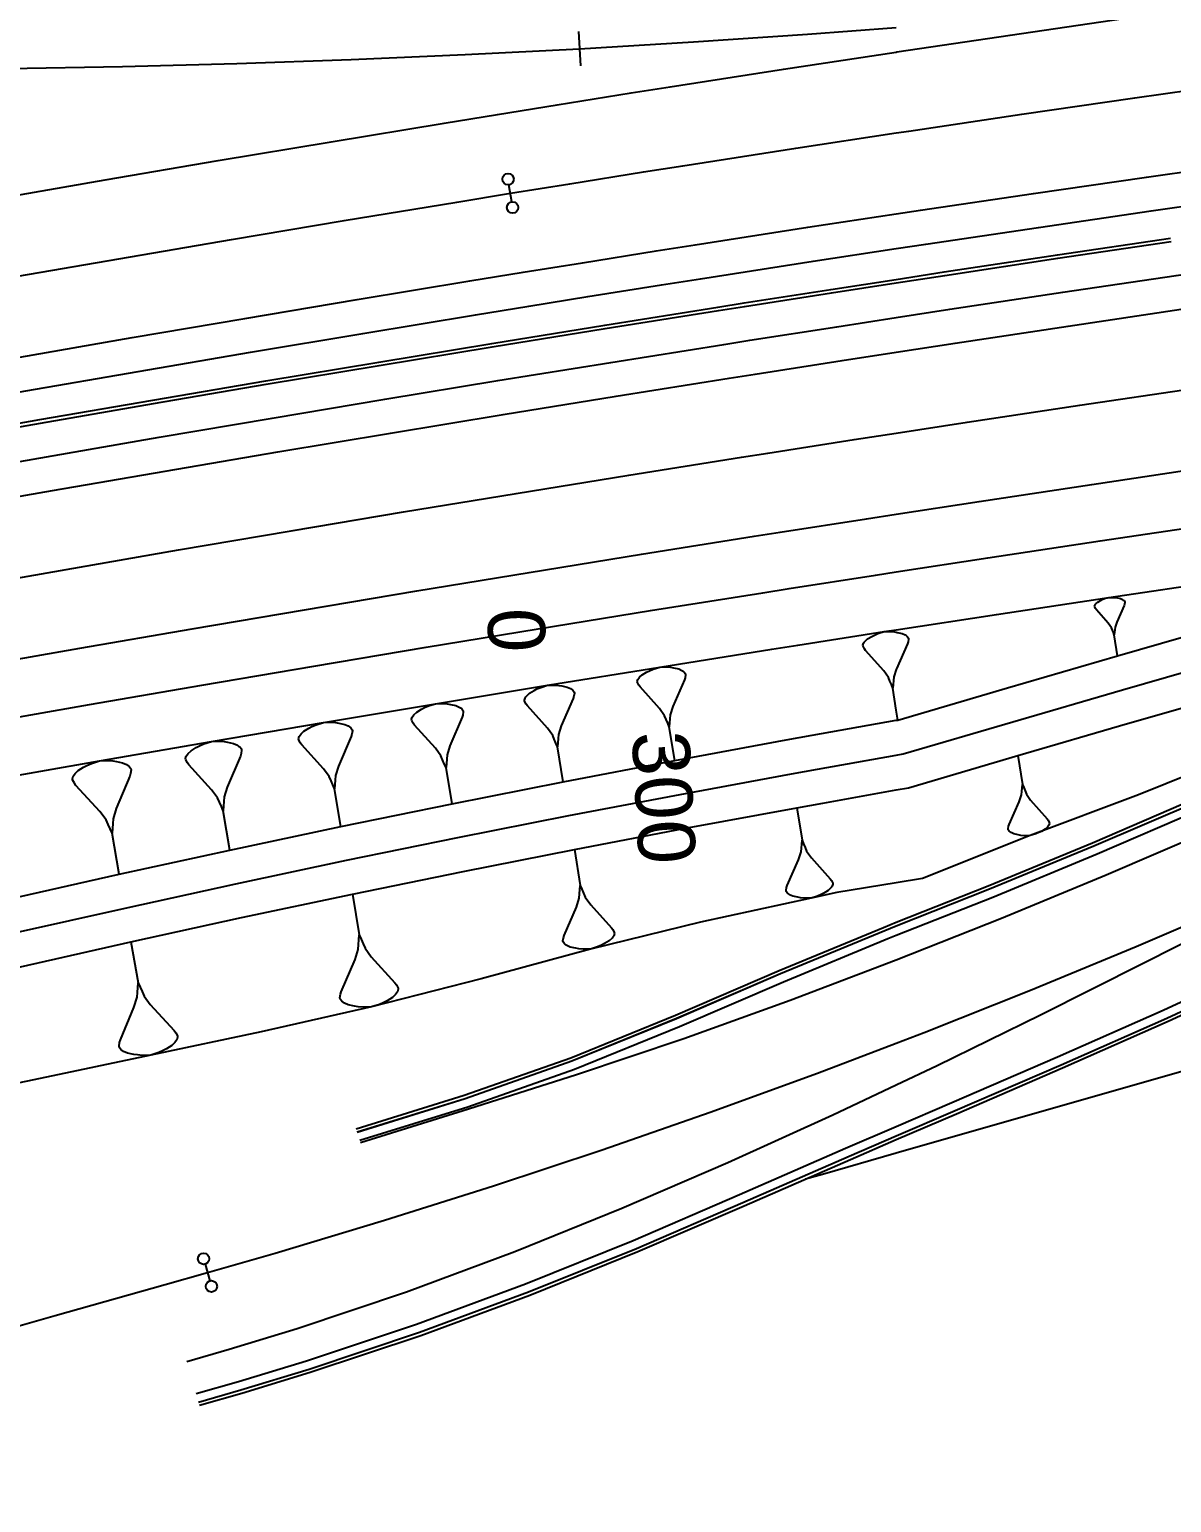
# Model space of a CAD drawing. Extents: x 389565 to 391267, y 804651 to 804848.
# Drawn here: x 390862.1 to 390912, y 804710.6 to 804775.1 of the extents above; entities that cross this region are included whole.
import ezdxf
from ezdxf.enums import TextEntityAlignment as Align

# ---------------------------------------------------------------- set-up
doc = ezdxf.new("R2010")
doc.units = 0
doc.layers.get('0').update_dxf_attribs({"linetype": 'CONTINUOUS'})
doc.styles.add('ARIAL', font='ARIAL.FON')

msp = doc.modelspace()

# ---------------------------------------------------------------- linework, layer by layer
at = {"color": 3}
msp.add_line((390886.1028, 804774.9832), (390886.1859, 804773.4855), dxfattribs=at)
at = {"color": 1}
for p, q in [((390883.1827, 804767.5322), (390883.0609, 804768.2822)), ((390869.7727, 804721.0634), (390869.9798, 804720.3324))]:
    msp.add_line(p, q, dxfattribs=at)
at = {"color": 7}
for p, q in [((390908.6743, 804749.8431), (390908.6927, 804749.8998)), ((390908.6782, 804749.8168), (390908.6743, 804749.8431)), ((390908.6927, 804749.8998), (390908.7152, 804749.9302)), ((390908.7152, 804749.9302), (390908.7376, 804749.9605)), ((390908.7376, 804749.9605), (390908.8088, 804750.0251)), ((390908.8088, 804750.0251), (390908.9328, 804750.0976)), ((390908.9328, 804750.0976), (390909.0079, 804750.1358)), ((390909.0079, 804750.1358), (390909.1095, 804750.178)), ((390909.1095, 804750.178), (390909.2901, 804750.2321)), ((390909.2901, 804750.2321), (390909.4787, 804750.2334)), ((390909.4787, 804750.2334), (390909.5882, 804750.2228)), ((390909.5882, 804750.2228), (390909.6712, 804750.2083)), ((390909.9639, 804749.8746), (390909.6408, 804749.152)), ((390909.6712, 804750.2083), (390909.811, 804750.1753)), ((390909.811, 804750.1753), (390909.898, 804750.1344)), ((390909.898, 804750.1344), (390909.9284, 804750.112)), ((390909.9284, 804750.112), (390909.9587, 804750.0896)), ((390909.9587, 804750.0896), (390909.993, 804750.0408)), ((390909.9824, 804749.9313), (390909.9639, 804749.8746)), ((390909.9969, 804750.0144), (390909.9824, 804749.9313)), ((390909.993, 804750.0408), (390909.9969, 804750.0144)), ((390908.7165, 804749.7416), (390908.6782, 804749.8168)), ((390908.7507, 804749.6928), (390908.7165, 804749.7416)), ((390909.2715, 804749.0967), (390908.7507, 804749.6928)), ((390898.9272, 804748.5272), (390899.0406, 804748.5856)), ((390899.0406, 804748.5856), (390899.194, 804748.6503)), ((390899.194, 804748.6503), (390899.467, 804748.7335)), ((390899.467, 804748.7335), (390899.7523, 804748.7369)), ((390899.7523, 804748.7369), (390899.918, 804748.7218)), ((390899.918, 804748.7218), (390900, 804748.708)), ((390900, 804748.708), (390900.0439, 804748.7005)), ((390900.0439, 804748.7005), (390900.2557, 804748.6517)), ((390900.2557, 804748.6517), (390900.3877, 804748.5905)), ((390900.3877, 804748.5905), (390900.4338, 804748.5568)), ((390900.4338, 804748.5568), (390900.4798, 804748.5231)), ((390909.4086, 804748.9015), (390909.2715, 804749.0967)), ((390909.4508, 804748.8), (390909.4086, 804748.9015)), ((390909.493, 804748.6984), (390909.4508, 804748.8)), ((390909.5352, 804748.5969), (390909.493, 804748.6984)), ((390909.5458, 804748.7063), (390909.5352, 804748.5969)), ((390909.6735, 804747.6738), (390909.5352, 804748.5969)), ((390909.5563, 804748.8158), (390909.5458, 804748.7063)), ((390909.5669, 804748.9252), (390909.5563, 804748.8158)), ((390909.6408, 804749.152), (390909.5669, 804748.9252)), ((390898.538, 804748.14), (390898.5655, 804748.226)), ((390898.5442, 804748.1001), (390898.538, 804748.14)), ((390898.6027, 804747.9867), (390898.5442, 804748.1001)), ((390898.5655, 804748.226), (390898.5992, 804748.272)), ((390898.5992, 804748.272), (390898.6329, 804748.3181)), ((390898.6549, 804747.9131), (390898.6027, 804747.9867)), ((390898.6329, 804748.3181), (390898.7402, 804748.4164)), ((390899.4478, 804747.0151), (390898.6549, 804747.9131)), ((390898.7402, 804748.4164), (390898.9272, 804748.5272)), ((390900.4895, 804748.1979), (390900.0062, 804747.1018)), ((390900.4798, 804748.5231), (390900.5321, 804748.4496)), ((390900.517, 804748.2839), (390900.4895, 804748.1979)), ((390900.5383, 804748.4097), (390900.517, 804748.2839)), ((390900.5321, 804748.4496), (390900.5383, 804748.4097)), ((390888.6728, 804746.5505), (390888.7014, 804746.6415)), ((390888.7014, 804746.6415), (390888.7368, 804746.6904)), ((390888.7368, 804746.6904), (390888.7722, 804746.7393)), ((390888.7722, 804746.7393), (390888.8851, 804746.8439)), ((390888.8851, 804746.8439), (390889.0822, 804746.962)), ((390889.0822, 804746.962), (390889.2018, 804747.0245)), ((390889.2018, 804747.0245), (390889.3636, 804747.0937)), ((390889.3636, 804747.0937), (390889.6518, 804747.1832)), ((390889.6518, 804747.1832), (390889.9535, 804747.1885)), ((390889.9535, 804747.1885), (390890.1288, 804747.1734)), ((390890.1288, 804747.1734), (390890.262, 804747.1516)), ((390890.736, 804746.6226), (390890.2311, 804745.4609)), ((390890.262, 804747.1516), (390890.4862, 804747.1012)), ((390890.4862, 804747.1012), (390890.6262, 804747.0372)), ((390890.6262, 804747.0372), (390890.6751, 804747.0018)), ((390890.6751, 804747.0018), (390890.724, 804746.9664)), ((390890.724, 804746.9664), (390890.7797, 804746.8889)), ((390890.7646, 804746.7136), (390890.736, 804746.6226)), ((390890.7864, 804746.8468), (390890.7646, 804746.7136)), ((390890.7797, 804746.8889), (390890.7864, 804746.8468)), ((390899.6569, 804746.7208), (390899.4478, 804747.0151)), ((390899.7215, 804746.5675), (390899.6569, 804746.7208)), ((390899.8962, 804746.758), (390899.8811, 804746.5923)), ((390900, 804747.0825), (390899.8962, 804746.758)), ((390900.0062, 804747.1018), (390900, 804747.0825)), ((390883.8393, 804745.9275), (390883.9557, 804746.0359)), ((390883.9557, 804746.0359), (390884.1591, 804746.1586)), ((390884.1591, 804746.1586), (390884.2826, 804746.2234)), ((390884.2826, 804746.2234), (390884.4497, 804746.2954)), ((390884.4497, 804746.2954), (390884.7473, 804746.3887)), ((390884.7473, 804746.3887), (390885.0592, 804746.395)), ((390885.0592, 804746.395), (390885.2405, 804746.3799)), ((390885.2405, 804746.3799), (390885.3782, 804746.3577)), ((390885.3782, 804746.3577), (390885.6101, 804746.3062)), ((390885.6101, 804746.3062), (390885.7549, 804746.2404)), ((390885.7549, 804746.2404), (390885.8056, 804746.204)), ((390885.8056, 804746.204), (390885.8562, 804746.1676)), ((390885.8562, 804746.1676), (390885.914, 804746.0876)), ((390885.9211, 804746.0441), (390885.8989, 804745.9063)), ((390885.914, 804746.0876), (390885.9211, 804746.0441)), ((390888.6796, 804746.5084), (390888.6728, 804746.5505)), ((390888.7421, 804746.3887), (390888.6796, 804746.5084)), ((390888.7977, 804746.3112), (390888.7421, 804746.3887)), ((390889.6411, 804745.3661), (390888.7977, 804746.3112)), ((390899.7862, 804746.4142), (390899.7215, 804746.5675)), ((390899.8508, 804746.2608), (390899.7862, 804746.4142)), ((390899.866, 804746.4265), (390899.8508, 804746.2608)), ((390900, 804745.3), (390899.8508, 804746.2608)), ((390899.8811, 804746.5923), (390899.866, 804746.4265)), ((390879.0248, 804745.2132), (390879.2355, 804745.341)), ((390879.2355, 804745.341), (390879.3634, 804745.4086)), ((390879.3634, 804745.4086), (390879.5365, 804745.4837)), ((390879.5365, 804745.4837), (390879.8449, 804745.5813)), ((390879.8449, 804745.5813), (390880.1684, 804745.5887)), ((390880.1684, 804745.5887), (390880.3565, 804745.5735)), ((390880.3565, 804745.5735), (390880.4994, 804745.5508)), ((390880.4994, 804745.5508), (390880.7401, 804745.498)), ((390880.7401, 804745.498), (390880.8905, 804745.4302)), ((390880.8905, 804745.4302), (390880.9431, 804745.3926)), ((390880.9431, 804745.3926), (390880.9958, 804745.355)), ((390880.9958, 804745.355), (390881.0559, 804745.2722)), ((390883.7371, 804745.732), (390883.7664, 804745.8262)), ((390883.7442, 804745.6885), (390883.7371, 804745.732)), ((390883.8091, 804745.565), (390883.7442, 804745.6885)), ((390883.7664, 804745.8262), (390883.8029, 804745.8769)), ((390883.8029, 804745.8769), (390883.8393, 804745.9275)), ((390883.8669, 804745.485), (390883.8091, 804745.565)), ((390884.7412, 804744.5104), (390883.8669, 804745.485)), ((390885.8696, 804745.8122), (390885.3508, 804744.6099)), ((390885.8989, 804745.9063), (390885.8696, 804745.8122)), ((390889.8638, 804745.0561), (390889.6411, 804745.3661)), ((390890.2311, 804745.4609), (390890.1167, 804745.0967)), ((390874.624, 804744.6586), (390874.9447, 804744.761)), ((390874.9447, 804744.761), (390875.2812, 804744.7695)), ((390875.2812, 804744.7695), (390875.4769, 804744.7543)), ((390875.4769, 804744.7543), (390875.6257, 804744.7311)), ((390875.6257, 804744.7311), (390875.8763, 804744.6768)), ((390878.7989, 804744.8974), (390878.829, 804744.9952)), ((390878.8064, 804744.8523), (390878.7989, 804744.8974)), ((390878.874, 804744.7243), (390878.8064, 804744.8523)), ((390878.829, 804744.9952), (390878.8667, 804745.0478)), ((390878.8667, 804745.0478), (390878.9043, 804745.1004)), ((390878.9341, 804744.6415), (390878.874, 804744.7243)), ((390878.9043, 804745.1004), (390879.0248, 804745.2132)), ((390881.0106, 804744.9863), (390880.4757, 804743.7379)), ((390881.0407, 804745.0841), (390881.0106, 804744.9863)), ((390881.0634, 804745.227), (390881.0407, 804745.0841)), ((390881.0559, 804745.2722), (390881.0634, 804745.227)), ((390889.9331, 804744.8943), (390889.8638, 804745.0561)), ((390890.0023, 804744.7325), (390889.9331, 804744.8943)), ((390890.0715, 804744.5708), (390890.0023, 804744.7325)), ((390890.0865, 804744.7461), (390890.0715, 804744.5708)), ((390890.1016, 804744.9214), (390890.0865, 804744.7461)), ((390890.1167, 804745.0967), (390890.1016, 804744.9214)), ((390900.0675, 804744.865), (390900, 804745.3)), ((390873.8582, 804744.0466), (390873.8893, 804744.1484)), ((390873.8662, 804743.9996), (390873.8582, 804744.0466)), ((390873.8893, 804744.1484), (390873.9284, 804744.2033)), ((390873.9284, 804744.2033), (390873.9674, 804744.2581)), ((390873.9674, 804744.2581), (390874.0924, 804744.3758)), ((390874.0924, 804744.3758), (390874.3113, 804744.5093)), ((390874.3113, 804744.5093), (390874.4442, 804744.58)), ((390874.4442, 804744.58), (390874.624, 804744.6586)), ((390876.1591, 804744.1452), (390875.606, 804742.8448)), ((390875.8763, 804744.6768), (390876.0329, 804744.6067)), ((390876.0329, 804744.6067), (390876.0878, 804744.5677)), ((390876.0878, 804744.5677), (390876.1427, 804744.5287)), ((390876.1427, 804744.5287), (390876.2055, 804744.4427)), ((390876.1902, 804744.247), (390876.1591, 804744.1452)), ((390876.2134, 804744.3957), (390876.1902, 804744.247)), ((390876.2055, 804744.4427), (390876.2134, 804744.3957)), ((390879.8438, 804743.633), (390878.9341, 804744.6415)), ((390884.9723, 804744.1905), (390884.7412, 804744.5104)), ((390885.0443, 804744.0235), (390884.9723, 804744.1905)), ((390885.2184, 804744.0519), (390885.2033, 804743.8707)), ((390885.2335, 804744.2332), (390885.2184, 804744.0519)), ((390885.3508, 804744.6099), (390885.2335, 804744.2332)), ((390890.3084, 804743.096), (390890.0715, 804744.5708)), ((390868.9879, 804743.3432), (390869.0285, 804743.4005)), ((390869.0285, 804743.4005), (390869.1586, 804743.5236)), ((390869.1586, 804743.5236), (390869.3865, 804743.6635)), ((390869.3865, 804743.6635), (390869.525, 804743.7376)), ((390869.525, 804743.7376), (390869.7124, 804743.8201)), ((390869.7124, 804743.8201), (390870.0466, 804743.9278)), ((390870.0466, 804743.9278), (390870.3977, 804743.9376)), ((390870.3977, 804743.9376), (390870.6019, 804743.9223)), ((390870.6019, 804743.9223), (390870.7571, 804743.8985)), ((390870.7571, 804743.8985), (390871.0187, 804743.8426)), ((390871.0187, 804743.8426), (390871.1823, 804743.7698)), ((390871.1823, 804743.7698), (390871.2396, 804743.7293)), ((390871.2396, 804743.7293), (390871.297, 804743.6887)), ((390871.297, 804743.6887), (390871.3627, 804743.5992)), ((390871.3711, 804743.5503), (390871.3473, 804743.395)), ((390871.3627, 804743.5992), (390871.3711, 804743.5503)), ((390873.9369, 804743.8667), (390873.8662, 804743.9996)), ((390873.9997, 804743.7808), (390873.9369, 804743.8667)), ((390874.9488, 804742.7339), (390873.9997, 804743.7808)), ((390880.0843, 804743.3018), (390879.8438, 804743.633)), ((390880.4757, 804743.7379), (390880.3551, 804743.3468)), ((390885.1163, 804743.8564), (390885.0443, 804744.0235)), ((390885.1882, 804743.6894), (390885.1163, 804743.8564)), ((390885.2033, 804743.8707), (390885.1882, 804743.6894)), ((390885.4371, 804742.1656), (390885.1882, 804743.6894)), ((390864.2234, 804742.6567), (390864.4613, 804742.8035)), ((390864.4613, 804742.8035), (390864.6059, 804742.8814)), ((390864.6059, 804742.8814), (390864.8016, 804742.9682)), ((390864.8016, 804742.9682), (390865.1508, 804743.0818)), ((390865.1508, 804743.0818), (390865.5178, 804743.093)), ((390865.5178, 804743.093), (390865.7313, 804743.0775)), ((390865.7313, 804743.0775), (390865.8937, 804743.053)), ((390865.8937, 804743.053), (390866.1673, 804742.9953)), ((390866.1673, 804742.9953), (390866.3386, 804742.9197)), ((390866.3386, 804742.9197), (390866.3987, 804742.8774)), ((390866.3987, 804742.8774), (390866.4588, 804742.8352)), ((390866.4588, 804742.8352), (390866.5277, 804742.7418)), ((390868.9152, 804743.1796), (390868.9474, 804743.2858)), ((390868.9236, 804743.1306), (390868.9152, 804743.1796)), ((390868.9977, 804742.9921), (390868.9236, 804743.1306)), ((390868.9474, 804743.2858), (390868.9879, 804743.3432)), ((390869.0635, 804742.9026), (390868.9977, 804742.9921)), ((390870.0565, 804741.8132), (390869.0635, 804742.9026)), ((390871.3152, 804743.2887), (390870.7418, 804741.9307)), ((390871.3473, 804743.395), (390871.3152, 804743.2887)), ((390875.606, 804742.8448), (390875.4816, 804742.4376)), ((390880.1594, 804743.1288), (390880.0843, 804743.3018)), ((390880.2345, 804742.9557), (390880.1594, 804743.1288)), ((390880.3097, 804742.7826), (390880.2345, 804742.9557)), ((390880.3248, 804742.9707), (390880.3097, 804742.7826)), ((390880.572, 804741.2027), (390880.3097, 804742.7826)), ((390880.34, 804743.1587), (390880.3248, 804742.9707)), ((390880.3551, 804743.3468), (390880.34, 804743.1587)), ((390905.3203, 804743.3099), (390905.5131, 804742.0461)), ((390863.9699, 804742.2963), (390864.0032, 804742.4075)), ((390863.9788, 804742.2451), (390863.9699, 804742.2963)), ((390864.0567, 804742.1006), (390863.9788, 804742.2451)), ((390864.0032, 804742.4075), (390864.0455, 804742.4676)), ((390864.0455, 804742.4676), (390864.0877, 804742.5276)), ((390864.0877, 804742.5276), (390864.2234, 804742.6567)), ((390866.4789, 804742.417), (390865.8831, 804740.9955)), ((390866.5122, 804742.5282), (390866.4789, 804742.417)), ((390866.5366, 804742.6906), (390866.5122, 804742.5282)), ((390866.5277, 804742.7418), (390866.5366, 804742.6906)), ((390875.2, 804742.39), (390874.9488, 804742.7339)), ((390875.2786, 804742.2102), (390875.2, 804742.39)), ((390875.3572, 804742.0303), (390875.2786, 804742.2102)), ((390875.4664, 804742.2419), (390875.4511, 804742.0462)), ((390875.4816, 804742.4376), (390875.4664, 804742.2419)), ((390864.1257, 804742.0072), (390864.0567, 804742.1006)), ((390865.1669, 804740.8708), (390864.1257, 804742.0072)), ((390870.3194, 804741.4551), (390870.0565, 804741.8132)), ((390870.6132, 804741.5055), (390870.5978, 804741.3013)), ((390870.7418, 804741.9307), (390870.6132, 804741.5055)), ((390875.4359, 804741.8505), (390875.3572, 804742.0303)), ((390875.4511, 804742.0462), (390875.4359, 804741.8505)), ((390875.7131, 804740.2074), (390875.4359, 804741.8505)), ((390905.3705, 804741.2854), (390905.4708, 804741.5963)), ((390905.4708, 804741.5963), (390905.4849, 804741.7462)), ((390905.4849, 804741.7462), (390905.499, 804741.8962)), ((390905.499, 804741.8962), (390905.5131, 804742.0461)), ((390905.5131, 804742.0461), (390905.5712, 804741.9072)), ((390905.5712, 804741.9072), (390905.6293, 804741.7682)), ((390905.6293, 804741.7682), (390905.6875, 804741.6293)), ((390905.6875, 804741.6293), (390905.876, 804741.3625)), ((390865.4428, 804740.4972), (390865.1669, 804740.8708)), ((390865.8831, 804740.9955), (390865.7498, 804740.5506)), ((390870.402, 804741.2677), (390870.3194, 804741.4551)), ((390870.4845, 804741.0803), (390870.402, 804741.2677)), ((390870.567, 804740.8929), (390870.4845, 804741.0803)), ((390870.5824, 804741.0971), (390870.567, 804740.8929)), ((390870.8608, 804739.1797), (390870.567, 804740.8929)), ((390870.5978, 804741.3013), (390870.5824, 804741.0971)), ((390895.6536, 804741.0306), (390895.8788, 804739.6045)), ((390904.9305, 804740.2945), (390905.3705, 804741.2854)), ((390905.876, 804741.3625), (390906.5914, 804740.5479)), ((390865.5296, 804740.3015), (390865.4428, 804740.4972)), ((390865.6164, 804740.1058), (390865.5296, 804740.3015)), ((390865.7343, 804740.3371), (390865.7187, 804740.1236)), ((390865.7498, 804740.5506), (390865.7343, 804740.3371)), ((390904.8858, 804740.103), (390904.9054, 804740.2168)), ((390904.9054, 804740.2168), (390904.9305, 804740.2945)), ((390906.6104, 804740.1813), (390906.5131, 804740.0926)), ((390906.5914, 804740.5479), (390906.6386, 804740.4812)), ((390906.641, 804740.223), (390906.6104, 804740.1813)), ((390906.6386, 804740.4812), (390906.6912, 804740.3784)), ((390906.6716, 804740.2646), (390906.641, 804740.223)), ((390906.6967, 804740.3423), (390906.6716, 804740.2646)), ((390906.6912, 804740.3784), (390906.6967, 804740.3423)), ((390865.7032, 804739.91), (390865.6164, 804740.1058)), ((390865.7187, 804740.1236), (390865.7032, 804739.91)), ((390866.0151, 804738.1195), (390865.7032, 804739.91)), ((390895.8638, 804739.435), (390895.8788, 804739.6045)), ((390895.8788, 804739.6045), (390895.9453, 804739.4479)), ((390904.8913, 804740.0669), (390904.8858, 804740.103)), ((390904.9384, 804740.0002), (390904.8913, 804740.0669)), ((390904.98, 804739.9696), (390904.9384, 804740.0002)), ((390905.0216, 804739.939), (390904.98, 804739.9696)), ((390905.141, 804739.8833), (390905.0216, 804739.939)), ((390905.3325, 804739.8386), (390905.141, 804739.8833)), ((390905.4464, 804739.819), (390905.3325, 804739.8386)), ((390905.5963, 804739.8049), (390905.4464, 804739.819)), ((390905.8546, 804739.8074), (390905.5963, 804739.8049)), ((390906.1018, 804739.8821), (390905.8546, 804739.8074)), ((390906.2408, 804739.9402), (390906.1018, 804739.8821)), ((390906.3436, 804739.9928), (390906.2408, 804739.9402)), ((390906.5131, 804740.0926), (390906.3436, 804739.9928)), ((390885.9208, 804739.2048), (390886.1776, 804737.6323)), ((390895.7223, 804738.7445), (390895.8338, 804739.0962)), ((390895.8338, 804739.0962), (390895.8488, 804739.2656)), ((390895.8488, 804739.2656), (390895.8638, 804739.435)), ((390895.9453, 804739.4479), (390896.0118, 804739.2914)), ((390896.0118, 804739.2914), (390896.0783, 804739.1348)), ((390896.0783, 804739.1348), (390896.2928, 804738.8346)), ((390895.2313, 804737.6229), (390895.7223, 804738.7445)), ((390896.2928, 804738.8346), (390897.1056, 804737.9189)), ((390886.1621, 804737.4452), (390886.1776, 804737.6323)), ((390886.1776, 804737.6323), (390886.2519, 804737.4599)), ((390895.2034, 804737.5349), (390895.2313, 804737.6229)), ((390897.1056, 804737.9189), (390897.1592, 804737.8438)), ((390897.1592, 804737.8438), (390897.2193, 804737.728)), ((390897.1978, 804737.5994), (390897.1635, 804737.5522)), ((390897.2257, 804737.6873), (390897.1978, 804737.5994)), ((390897.2193, 804737.728), (390897.2257, 804737.6873)), ((390876.2123, 804737.2492), (390876.5129, 804735.4684)), ((390886.0099, 804736.6823), (390886.1309, 804737.0711)), ((390886.1309, 804737.0711), (390886.1465, 804737.2581)), ((390886.1465, 804737.2581), (390886.1621, 804737.4452)), ((390886.2519, 804737.4599), (390886.3262, 804737.2875)), ((390886.3262, 804737.2875), (390886.4005, 804737.1151)), ((390886.4005, 804737.1151), (390886.6389, 804736.785)), ((390895.182, 804737.4063), (390895.2034, 804737.5349)), ((390895.1884, 804737.3655), (390895.182, 804737.4063)), ((390895.242, 804737.2905), (390895.1884, 804737.3655)), ((390895.2892, 804737.2561), (390895.242, 804737.2905)), ((390895.3364, 804737.2218), (390895.2892, 804737.2561)), ((390895.4715, 804737.1596), (390895.3364, 804737.2218)), ((390895.6881, 804737.1103), (390895.4715, 804737.1596)), ((390895.8168, 804737.0889), (390895.6881, 804737.1103)), ((390895.9862, 804737.0739), (390895.8168, 804737.0889)), ((390896.2779, 804737.0782), (390895.9862, 804737.0739)), ((390896.5566, 804737.164), (390896.2779, 804737.0782)), ((390896.7132, 804737.2305), (390896.5566, 804737.164)), ((390896.829, 804737.2905), (390896.7132, 804737.2305)), ((390897.0199, 804737.4042), (390896.829, 804737.2905)), ((390897.1292, 804737.505), (390897.0199, 804737.4042)), ((390897.1635, 804737.5522), (390897.1292, 804737.505)), ((390885.4745, 804735.4416), (390886.0099, 804736.6823)), ((390886.6389, 804736.785), (390887.5413, 804735.7792)), ((390887.5413, 804735.7792), (390887.6009, 804735.6967)), ((390887.6009, 804735.6967), (390887.6679, 804735.5692)), ((390866.5298, 804735.164), (390866.8413, 804733.3758)), ((390876.4633, 804734.8321), (390876.4798, 804735.0442)), ((390876.4798, 804735.0442), (390876.4963, 804735.2563)), ((390876.4963, 804735.2563), (390876.5129, 804735.4684)), ((390876.5129, 804735.4684), (390876.5981, 804735.2735)), ((390876.5981, 804735.2735), (390876.6833, 804735.0786)), ((390876.6833, 804735.0786), (390876.7685, 804734.8836)), ((390885.4213, 804735.2022), (390885.4442, 804735.3444)), ((390885.4287, 804735.1573), (390885.4213, 804735.2022)), ((390885.4883, 804735.0748), (390885.4287, 804735.1573)), ((390885.4442, 804735.3444), (390885.4745, 804735.4416)), ((390885.5406, 804735.0372), (390885.4883, 804735.0748)), ((390885.5928, 804734.9996), (390885.5406, 804735.0372)), ((390887.2397, 804735.0841), (390887.1122, 804735.0171)), ((390887.4497, 804735.2107), (390887.2397, 804735.0841)), ((390887.5698, 804735.3225), (390887.4497, 804735.2107)), ((390887.6074, 804735.3748), (390887.5698, 804735.3225)), ((390887.645, 804735.4271), (390887.6074, 804735.3748)), ((390887.6752, 804735.5243), (390887.645, 804735.4271)), ((390887.6679, 804735.5692), (390887.6752, 804735.5243)), ((390875.729, 804732.9814), (390876.3284, 804734.3907)), ((390876.3284, 804734.3907), (390876.4633, 804734.8321)), ((390876.7685, 804734.8836), (390877.0407, 804734.5109)), ((390877.0407, 804734.5109), (390878.0695, 804733.3763)), ((390885.7423, 804734.9318), (390885.5928, 804734.9996)), ((390885.9816, 804734.8786), (390885.7423, 804734.9318)), ((390886.1238, 804734.8557), (390885.9816, 804734.8786)), ((390886.3108, 804734.8401), (390886.1238, 804734.8557)), ((390886.6327, 804734.8466), (390886.3108, 804734.8401)), ((390886.9398, 804734.9429), (390886.6327, 804734.8466)), ((390887.1122, 804735.0171), (390886.9398, 804734.9429)), ((390866.8103, 804732.9493), (390866.8258, 804733.1626)), ((390866.8258, 804733.1626), (390866.8413, 804733.3758)), ((390866.8413, 804733.3758), (390866.928, 804733.1804)), ((390866.928, 804733.1804), (390867.0147, 804732.9849)), ((390878.0695, 804733.3763), (390878.1375, 804733.2832)), ((390878.1375, 804733.2832), (390878.2142, 804733.1391)), ((390878.2227, 804733.0882), (390878.189, 804732.9779)), ((390878.2142, 804733.1391), (390878.2227, 804733.0882)), ((390866.6616, 804732.2917), (390866.7948, 804732.736)), ((390866.7948, 804732.736), (390866.8103, 804732.9493)), ((390867.0147, 804732.9849), (390867.1013, 804732.7894)), ((390867.1013, 804732.7894), (390867.3769, 804732.4163)), ((390875.6702, 804732.7098), (390875.6953, 804732.871)), ((390875.6788, 804732.6589), (390875.6702, 804732.7098)), ((390875.7468, 804732.5657), (390875.6788, 804732.6589)), ((390875.6953, 804732.871), (390875.729, 804732.9814)), ((390875.8063, 804732.5234), (390875.7468, 804732.5657)), ((390875.8657, 804732.4812), (390875.8063, 804732.5234)), ((390876.0356, 804732.4052), (390875.8657, 804732.4812)), ((390877.5877, 804732.5101), (390877.3928, 804732.4249)), ((390877.7318, 804732.5867), (390877.5877, 804732.5101)), ((390877.969, 804732.7314), (390877.7318, 804732.5867)), ((390878.1045, 804732.8589), (390877.969, 804732.7314)), ((390878.1467, 804732.9184), (390878.1045, 804732.8589)), ((390878.189, 804732.9779), (390878.1467, 804732.9184)), ((390866.0666, 804730.8721), (390866.6616, 804732.2917)), ((390867.3769, 804732.4163), (390868.4168, 804731.2814)), ((390876.3071, 804732.3463), (390876.0356, 804732.4052)), ((390876.4683, 804732.3212), (390876.3071, 804732.3463)), ((390876.6805, 804732.3047), (390876.4683, 804732.3212)), ((390877.0452, 804732.3139), (390876.6805, 804732.3047)), ((390877.3928, 804732.4249), (390877.0452, 804732.3139)), ((390868.4168, 804731.2814), (390868.4857, 804731.1881)), ((390868.4857, 804731.1881), (390868.5635, 804731.0437)), ((390866.0089, 804730.5988), (390866.0333, 804730.761)), ((390866.0178, 804730.5477), (390866.0089, 804730.5988)), ((390866.0867, 804730.4544), (390866.0178, 804730.5477)), ((390866.0333, 804730.761), (390866.0666, 804730.8721)), ((390868.3192, 804730.6327), (390868.0816, 804730.486)), ((390868.4547, 804730.7616), (390868.3192, 804730.6327)), ((390868.4969, 804730.8216), (390868.4547, 804730.7616)), ((390868.5391, 804730.8816), (390868.4969, 804730.8216)), ((390868.5724, 804730.9926), (390868.5391, 804730.8816)), ((390868.5635, 804731.0437), (390868.5724, 804730.9926)), ((390866.1467, 804730.4122), (390866.0867, 804730.4544)), ((390866.2067, 804730.37), (390866.1467, 804730.4122)), ((390866.3778, 804730.2946), (390866.2067, 804730.37)), ((390866.651, 804730.2369), (390866.3778, 804730.2946)), ((390866.8132, 804730.2125), (390866.651, 804730.2369)), ((390867.0265, 804730.197), (390866.8132, 804730.2125)), ((390867.393, 804730.2082), (390867.0265, 804730.197)), ((390867.7417, 804730.3215), (390867.393, 804730.2082)), ((390867.9372, 804730.4082), (390867.7417, 804730.3215)), ((390868.0816, 804730.486), (390867.9372, 804730.4082))]:
    msp.add_line(p, q, dxfattribs=at)
at = {"color": 7, "linetype": 'CONTINUOUS'}
for points in [[(390900, 804770.5479), (390900.5444, 804770.6306), (390905.4901, 804771.3655), (390910.4382, 804772.0839), (390915.3887, 804772.7858), (390920.3415, 804773.4712), (390925.2965, 804774.1401), (390930.2538, 804774.7925), (390935.2132, 804775.4283), (390940.1747, 804776.0477), (390945.1382, 804776.6504), (390950.1037, 804777.2366), (390955.0712, 804777.8063), (390960.0405, 804778.3594), (390965.0116, 804778.8959), (390969.9845, 804779.4159), (390974.9591, 804779.9193), (390979.9353, 804780.4061), (390984.9132, 804780.8763), (390989.8925, 804781.3299), (390994.8734, 804781.7669), (390999.8557, 804782.1873), (391000, 804782.199)], [(390900, 804767.0077), (390901.0646, 804767.1695), (390905.9987, 804767.9027), (390910.9353, 804768.6194), (390915.8742, 804769.3197), (390920.8155, 804770.0035), (390925.759, 804770.6708), (390930.7047, 804771.3217), (390935.6525, 804771.956), (390940.6024, 804772.5739), (390945.5544, 804773.1752), (390950.5083, 804773.7601), (390955.4641, 804774.3284), (390960.4219, 804774.8803), (390965.3814, 804775.4155), (390970.3427, 804775.9343), (390975.3056, 804776.4365), (390980.2703, 804776.9222), (390985.2365, 804777.3913), (390990.2043, 804777.8438), (390995.1735, 804778.2798), (391000, 804778.6871)], [(390900, 804774.088), (390900.0242, 804774.0917), (390904.9814, 804774.8283), (390909.9411, 804775.5484), (390914.9031, 804776.252), (390919.8675, 804776.939), (390924.8341, 804777.6094), (390929.8029, 804778.2633)], [(390811.1789, 804774.4176), (390815.2586, 804774.2719), (390816.1757, 804774.2391), (390821.1725, 804774.0607), (390823.9547, 804773.9614), (390826.1693, 804773.8823), (390831.1662, 804773.7039), (390831.4619, 804773.6933), (390836.1636, 804773.5439), (390841.1622, 804773.4255), (390846.1616, 804773.3487), (390847.0792, 804773.3391), (390851.1614, 804773.3136), (390856.1614, 804773.3202), (390861.1612, 804773.3684), (390866.1603, 804773.4583), (390871.1586, 804773.5898), (390876.1556, 804773.763), (390881.1509, 804773.9779), (390886.1443, 804774.2343), (390891.1354, 804774.5324), (390896.1239, 804774.872), (390900, 804775.1684)], [(390811.4318, 804758.4378), (390815.0187, 804759.1496), (390816.3214, 804759.4089), (390821.2604, 804760.3834), (390826.2019, 804761.3449), (390831.146, 804762.2934), (390836.0925, 804763.2289), (390841.0415, 804764.1514), (390845.9928, 804765.0608), (390850.6004, 804765.8951), (390850.9466, 804765.9573), (390855.5317, 804766.775), (390856.2256, 804766.8977), (390860.4653, 804767.642), (390865.4011, 804768.4961), (390870.3391, 804769.3372), (390875.2794, 804770.1655), (390880.2217, 804770.9807), (390882.561, 804771.362), (390885.1676, 804771.7828), (390888.402, 804772.2984), (390890.1172, 804772.5689), (390895.0694, 804773.3386), (390900, 804774.088)], [(390900, 804760.9568), (390902.5678, 804761.352), (390907.5116, 804762.0995), (390912.4574, 804762.8341), (390917.405, 804763.5556), (390922.3546, 804764.2641), (390927.306, 804764.9596), (390932.2592, 804765.642), (390937.2142, 804766.3114), (390942.1709, 804766.9678), (390947.1294, 804767.6111), (390952.0895, 804768.2413), (390957.0512, 804768.8585), (390962.0146, 804769.4627), (390966.9795, 804770.0538), (390971.946, 804770.6318), (390976.914, 804771.1967), (390981.8834, 804771.7486), (390986.8543, 804772.2874), (390991.8266, 804772.8131), (390996.8003, 804773.3257), (391000, 804773.647)], [(390812.1099, 804755.0041), (390815.7031, 804755.7171), (390817.0035, 804755.976), (390821.9334, 804756.9487), (390826.8659, 804757.9085), (390831.8009, 804758.8552), (390836.7384, 804759.789), (390841.6783, 804760.7098), (390846.6206, 804761.6176), (390851.2198, 804762.4503), (390851.5653, 804762.5124), (390856.142, 804763.3286), (390856.8347, 804763.4511), (390861.0666, 804764.194), (390865.9933, 804765.0465), (390870.9223, 804765.8862), (390875.8535, 804766.7129), (390880.7869, 804767.5267), (390883.1218, 804767.9072), (390885.7224, 804768.327), (390888.9492, 804768.8415), (390890.6605, 804769.1114), (390895.6012, 804769.8792), (390900, 804770.5479)], [(390900, 804757.4156), (390903.0957, 804757.892), (390908.0304, 804758.6382), (390912.967, 804759.3714), (390917.9056, 804760.0916), (390922.846, 804760.7988), (390927.7883, 804761.4929), (390932.7323, 804762.1741), (390937.6782, 804762.8423), (390942.6258, 804763.4974), (390947.5751, 804764.1396), (390952.5261, 804764.7687), (390957.4787, 804765.3847), (390962.4329, 804765.9878), (390967.3887, 804766.5778), (390972.346, 804767.1547), (390977.3049, 804767.7186), (390982.2652, 804768.2695), (390987.2269, 804768.8073), (390992.19, 804769.332), (390997.1545, 804769.8437), (391000, 804770.1294)], [(390807.8963, 804750.6107), (390812.788, 804751.5704), (390816.3875, 804752.2847), (390817.6855, 804752.5431), (390822.6064, 804753.514), (390827.5299, 804754.472), (390832.4558, 804755.4171), (390837.3842, 804756.3491), (390842.3151, 804757.2682), (390847.2484, 804758.1744), (390851.8391, 804759.0055), (390856.7523, 804759.8822), (390857.4437, 804760.0045), (390861.6678, 804760.7461), (390866.5856, 804761.597), (390871.5056, 804762.4351), (390876.4277, 804763.2603), (390881.352, 804764.0726), (390883.6827, 804764.4524), (390886.2772, 804764.8713), (390889.4965, 804765.3845), (390891.2037, 804765.6538), (390896.1329, 804766.4198), (390900, 804767.0077)], [(390900, 804734.3725), (390904.596, 804736.1958), (390909.1719, 804738.0872), (390913.7203, 804740.0437), (390916.7792, 804741.4032), (390918.2701, 804742.0708), (390922.8891, 804744.0935), (390925.6118, 804745.2536), (390927.5331, 804746.0582), (390932.1981, 804747.9727), (390936.881, 804749.8433), (390941.5826, 804751.6682), (390942.1318, 804751.8778), (390946.0094, 804753.3363), (390946.303, 804753.4452), (390951.0428, 804755.1724), (390955.8022, 804756.8477), (390960.5812, 804758.4688), (390965.3799, 804760.0338), (390970.1984, 804761.5403), (390975.0364, 804762.9862), (390979.8936, 804764.3692), (390980.6004, 804764.5647)], [(390900, 804753.8744), (390903.6235, 804754.4321), (390908.5491, 804755.1768), (390913.4766, 804755.9087), (390918.4061, 804756.6275), (390923.3374, 804757.3334), (390928.2705, 804758.0263), (390933.2055, 804758.7063), (390938.1422, 804759.3732), (390943.0807, 804760.0271), (390948.0209, 804760.6681), (390952.9627, 804761.296), (390957.9062, 804761.9109), (390962.8513, 804762.5129), (390967.7979, 804763.1018), (390972.7461, 804763.6776), (390977.6958, 804764.2405), (390979.346, 804764.4252)], [(390800, 804742.9813), (390804.1352, 804743.7712), (390809.044, 804744.7215), (390813.9505, 804745.6841), (390817.5608, 804746.4006), (390818.8547, 804746.6581), (390823.7601, 804747.626), (390828.6681, 804748.581), (390833.5785, 804749.523), (390838.4915, 804750.4522), (390843.4068, 804751.3684), (390848.3245, 804752.2717), (390853.2446, 804753.162), (390858.167, 804754.0394), (390863.0917, 804754.9038), (390868.0187, 804755.7552), (390872.9479, 804756.5937), (390877.8793, 804757.4192), (390882.8128, 804758.2318), (390887.7485, 804759.0313), (390892.6862, 804759.8179), (390893.8343, 804759.9988), (390897.626, 804760.5914), (390900, 804760.9568)], [(390986.454, 804758.9219), (390981.6446, 804757.6927), (390976.851, 804756.4034), (390972.0739, 804755.0543), (390967.3141, 804753.6456), (390962.5722, 804752.1775), (390957.849, 804750.6502), (390953.1453, 804749.0641), (390948.4618, 804747.4192), (390948.1716, 804747.3152), (390944.3415, 804745.9175), (390943.7992, 804745.716), (390939.1582, 804743.9546), (390934.5397, 804742.1353), (390929.9455, 804740.259), (390928.0603, 804739.4583), (390925.4038, 804738.2736), (390920.9294, 804736.1355), (390919.4876, 804735.4197), (390916.4142, 804733.9311), (390911.8278, 804731.8145), (390907.2093, 804729.7711), (390902.5734, 804727.7675), (390900, 804726.6597)], [(390986.4902, 804758.7764), (390981.6827, 804757.5476), (390976.8909, 804756.2588), (390972.1156, 804754.9102), (390967.3575, 804753.502), (390962.6174, 804752.0345), (390957.896, 804750.5078), (390953.1941, 804748.9222), (390948.5124, 804747.278), (390948.2223, 804747.174), (390944.3937, 804745.7769), (390943.8515, 804745.5754), (390939.2123, 804743.8147), (390934.5955, 804741.9961), (390930.0036, 804740.1207), (390928.12, 804739.3207), (390925.4662, 804738.1372), (390920.9956, 804736.001), (390919.5539, 804735.2852), (390916.4786, 804733.7956), (390911.8896, 804731.6778), (390907.2694, 804729.6336), (390902.6328, 804727.6298), (390900, 804726.4964)], [(390800, 804739.4181), (390804.7961, 804740.3341), (390809.7136, 804741.2861), (390814.6286, 804742.2504), (390818.2453, 804742.9681), (390819.5368, 804743.2252), (390824.4332, 804744.1913), (390829.3321, 804745.1445), (390834.2335, 804746.0849), (390839.1373, 804747.0123), (390844.0436, 804747.9268), (390848.9523, 804748.8284), (390853.8633, 804749.7171), (390858.7767, 804750.5929), (390863.6923, 804751.4557), (390868.6102, 804752.3056), (390873.5303, 804753.1425), (390878.4526, 804753.9665), (390883.3771, 804754.7775), (390888.3036, 804755.5756), (390893.2323, 804756.3607), (390894.3782, 804756.5414), (390898.163, 804757.1329), (390900, 804757.4156)], [(390810.3831, 804737.8508), (390815.3067, 804738.8167), (390818.9297, 804739.5357), (390820.2188, 804739.7923), (390825.1062, 804740.7566), (390829.996, 804741.7081), (390834.8884, 804742.6467), (390839.7832, 804743.5724), (390844.6804, 804744.4852), (390849.58, 804745.3852), (390854.482, 804746.2722), (390859.3863, 804747.1464), (390864.2929, 804748.0076), (390869.2017, 804748.8559), (390874.1127, 804749.6913), (390879.0259, 804750.5138), (390883.9413, 804751.3233), (390888.8588, 804752.1199), (390893.7783, 804752.9036), (390894.9221, 804753.0839), (390898.6999, 804753.6743), (390900, 804753.8744)], [(390900, 804744.8529), (390900.0675, 804744.865), (390904.8678, 804746.2756), (390909.6735, 804747.6738), (390914.4846, 804749.0596), (390919.3011, 804750.433), (390924.1229, 804751.794)], [(390900, 804743.3297), (390900.2977, 804743.3827), (390905.094, 804744.7927), (390909.8958, 804746.1903), (390914.703, 804747.5756), (390919.5156, 804748.9484), (390924.3335, 804750.3088)], [(390900, 804736.0195), (390904.0213, 804737.6148), (390908.577, 804739.4978), (390913.1053, 804741.4458), (390916.1507, 804742.7992), (390917.6472, 804743.4694), (390922.2838, 804745.4997), (390925.0168, 804746.6643), (390926.9454, 804747.4719), (390931.6281, 804749.3936), (390933.5062, 804750.15)], [(390900, 804735.8581), (390904.0776, 804737.4758), (390908.6353, 804739.3596), (390913.1656, 804741.3084), (390916.2123, 804742.6625), (390917.7083, 804743.3324), (390922.3431, 804745.3619), (390925.0751, 804746.5261), (390927.003, 804747.3334), (390931.6839, 804749.2544), (390933.5613, 804750.0105)], [(390924.7872, 804747.1093), (390920.0402, 804745.3176), (390915.3035, 804743.4955), (390910.5858, 804741.5863), (390905.8546, 804739.8074), (390901.1438, 804737.9325), (390900, 804737.7445)], [(390800, 804721.6206), (390803.1299, 804722.2437), (390808.0845, 804723.2337), (390812.9536, 804724.6613), (390817.8896, 804725.7379), (390821.4759, 804726.7664), (390822.735, 804727.1279), (390827.5122, 804728.4776), (390832.2977, 804729.7953), (390837.0915, 804731.081), (390841.8932, 804732.3346), (390846.7027, 804733.556), (390851.5199, 804734.7453), (390856.3444, 804735.9023), (390861.1762, 804737.0271), (390866.0151, 804738.1195), (390870.8608, 804739.1797), (390875.7131, 804740.2074), (390880.572, 804741.2027), (390885.4371, 804742.1656), (390890.3084, 804743.096), (390895.1856, 804743.9938), (390896.3201, 804744.1979), (390900, 804744.8529)], [(390813.2406, 804723.189), (390818.1803, 804724.2664), (390821.7692, 804725.2953), (390823.0273, 804725.6566), (390827.8006, 804727.0056), (390832.5823, 804728.3226), (390837.3722, 804729.6075), (390842.17, 804730.8604), (390846.9757, 804732.0811), (390851.7889, 804733.2696), (390856.6096, 804734.4259), (390861.4375, 804735.55), (390866.2725, 804736.6418), (390871.1143, 804737.7012), (390875.9627, 804738.7283), (390880.8177, 804739.723), (390885.679, 804740.6852), (390890.5463, 804741.615), (390895.4196, 804742.5122), (390896.5532, 804742.7161), (390900, 804743.3297)], [(390900, 804728.9092), (390901.7855, 804729.7573), (390906.3059, 804731.9738), (390910.8002, 804734.2262), (390915.2762, 804736.4968), (390918.2964, 804738.0334), (390919.7441, 804738.7612), (390924.2568, 804740.9164), (390926.9372, 804742.1114), (390928.8383, 804742.9187)], [(390900, 804730.7349), (390901.2247, 804731.2007), (390905.8724, 804733.0443), (390910.4931, 804734.9543), (390915.0862, 804736.9301), (390918.1751, 804738.3029), (390919.6534, 804738.9649), (390924.2335, 804740.9705), (390926.9332, 804742.1209), (390928.8383, 804742.9187)], [(390900, 804737.7445), (390897.4025, 804737.3176), (390896.2779, 804737.0782), (390891.4435, 804736.03), (390886.6327, 804734.8466), (390881.8425, 804733.5512), (390877.0452, 804732.3139), (390872.2246, 804731.2254), (390867.393, 804730.2082), (390862.5644, 804729.179), (390857.7306, 804728.1843), (390852.885, 804727.2578), (390848.0535, 804726.2561), (390843.2627, 804725.0405), (390838.4421, 804723.9905), (390833.728, 804722.3928), (390829.0032, 804720.8682), (390824.2687, 804719.4081), (390823.066, 804718.7923), (390819.474, 804717.7155), (390814.5235, 804716.606), (390809.6214, 804715.2416), (390804.6518, 804714.2214), (390800, 804713.029)], [(390876.3845, 804726.9878), (390881.1023, 804728.4541), (390885.7631, 804730.0933), (390890.3422, 804731.9576), (390894.8806, 804733.9131), (390899.4392, 804735.797), (390900, 804736.0195)], [(390876.4287, 804726.8444), (390881.1485, 804728.3114), (390885.8113, 804729.9513), (390890.3925, 804731.8163), (390894.9329, 804733.7725), (390899.4935, 804735.6572), (390900, 804735.8581)], [(390876.5704, 804726.3848), (390881.2968, 804727.8538), (390886.0114, 804729.3628), (390890.7047, 804730.9392), (390895.3655, 804732.61), (390899.9936, 804734.3699), (390900, 804734.3725)], [(390882.3853, 804724.495), (390887.1306, 804726.0703), (390891.8529, 804727.7133), (390896.5513, 804729.4236), (390900, 804730.7349)], [(390868.9765, 804716.8054), (390870.8277, 804717.3391), (390873.7964, 804718.246), (390878.5835, 804719.8561), (390883.3184, 804721.6155), (390888.0027, 804723.5046), (390892.6393, 804725.504), (390897.2319, 804727.5945), (390900, 804728.9092)], [(390900, 804726.6597), (390897.9325, 804725.7697), (390893.294, 804723.7413), (390888.6321, 804721.7328), (390883.9182, 804719.8332), (390879.1503, 804718.0688), (390874.3278, 804716.4588), (390871.3382, 804715.5506), (390869.4826, 804715.0166)], [(390900, 804726.4964), (390897.9922, 804725.6321), (390893.3537, 804723.6038), (390888.6898, 804721.5943), (390883.9722, 804719.6933), (390879.2001, 804717.9273), (390874.3729, 804716.3157), (390871.3805, 804715.4066), (390869.5232, 804714.8722)], [(390834.3475, 804710.634), (390839.1582, 804711.9967), (390843.9689, 804713.3594), (390848.7797, 804714.7221), (390853.5904, 804716.0848), (390858.4011, 804717.4475), (390863.2118, 804718.8102), (390868.0226, 804720.1728), (390869.8762, 804720.6979), (390872.8296, 804721.5485), (390877.618, 804722.9876), (390882.3853, 804724.495)]]:
    msp.add_lwpolyline(points, dxfattribs=at)
at = {"color": 3, "linetype": 'CONTINUOUS'}
for points in [[(390900, 804770.5479), (390900.5444, 804770.6306), (390905.4901, 804771.3655), (390910.4382, 804772.0839), (390915.3887, 804772.7858), (390920.3415, 804773.4712), (390925.2965, 804774.1401), (390930.2538, 804774.7925), (390935.2132, 804775.4283), (390940.1747, 804776.0477), (390945.1382, 804776.6504), (390950.1037, 804777.2366), (390955.0712, 804777.8063), (390960.0405, 804778.3594), (390965.0116, 804778.8959), (390969.9845, 804779.4159), (390974.9591, 804779.9193), (390979.9353, 804780.4061), (390984.9132, 804780.8763), (390989.8925, 804781.3299), (390994.8734, 804781.7669), (390999.8557, 804782.1873), (391000, 804782.199)], [(390811.1789, 804774.4176), (390815.2586, 804774.2719), (390816.1757, 804774.2391), (390821.1725, 804774.0607), (390823.9547, 804773.9614), (390826.1693, 804773.8823), (390831.1662, 804773.7039), (390831.4619, 804773.6933), (390836.1636, 804773.5439), (390841.1622, 804773.4255), (390846.1616, 804773.3487), (390847.0792, 804773.3391), (390851.1614, 804773.3136), (390856.1614, 804773.3202), (390861.1612, 804773.3684), (390866.1603, 804773.4583), (390871.1586, 804773.5898), (390876.1556, 804773.763), (390881.1509, 804773.9779), (390886.1443, 804774.2343), (390891.1354, 804774.5324), (390896.1239, 804774.872), (390900, 804775.1684)], [(390900, 804760.9568), (390902.5678, 804761.352), (390907.5116, 804762.0995), (390912.4574, 804762.8341), (390917.405, 804763.5556), (390922.3546, 804764.2641), (390927.306, 804764.9596), (390932.2592, 804765.642), (390937.2142, 804766.3114), (390942.1709, 804766.9678), (390947.1294, 804767.6111), (390952.0895, 804768.2413), (390957.0512, 804768.8585), (390962.0146, 804769.4627), (390966.9795, 804770.0538), (390971.946, 804770.6318), (390976.914, 804771.1967), (390981.8834, 804771.7486), (390986.8543, 804772.2874), (390991.8266, 804772.8131), (390996.8003, 804773.3257), (391000, 804773.647)], [(390851.2198, 804762.4503), (390856.142, 804763.3286), (390856.8347, 804763.4511), (390861.0666, 804764.194), (390865.9933, 804765.0465), (390870.9223, 804765.8862), (390875.8535, 804766.7129), (390880.7869, 804767.5267), (390883.1218, 804767.9072), (390885.7224, 804768.327), (390888.9492, 804768.8415), (390890.6605, 804769.1114), (390895.6012, 804769.8792), (390900, 804770.5479)], [(390900, 804730.7349), (390901.2247, 804731.2006), (390905.8723, 804733.0444), (390910.4931, 804734.9544), (390915.0861, 804736.9301), (390918.1751, 804738.3029), (390919.6534, 804738.9649), (390924.2335, 804740.9705), (390926.9332, 804742.1209), (390928.8383, 804742.9187), (390933.4671, 804744.8092), (390938.1191, 804746.6417), (390942.7937, 804748.4158), (390943.34, 804748.6188), (390947.1979, 804750.0266), (390947.4902, 804750.1314), (390952.2077, 804751.7882), (390956.9455, 804753.3859), (390961.7029, 804754.9242), (390966.4792, 804756.403), (390971.2736, 804757.8219), (390976.0854, 804759.1808), (390980.9138, 804760.4794), (390985.758, 804761.7176)], [(390800, 804742.9813), (390804.1352, 804743.7712), (390809.044, 804744.7215), (390813.9505, 804745.6841), (390817.5608, 804746.4006), (390818.8547, 804746.6581), (390823.7601, 804747.626), (390828.6681, 804748.581), (390833.5785, 804749.523), (390838.4915, 804750.4522), (390843.4068, 804751.3684), (390848.3245, 804752.2717), (390853.2446, 804753.162), (390858.167, 804754.0394), (390863.0917, 804754.9038), (390868.0187, 804755.7552), (390872.9479, 804756.5937), (390877.8793, 804757.4192), (390882.8128, 804758.2318), (390887.7485, 804759.0313), (390892.6862, 804759.8179), (390893.8343, 804759.9988), (390897.626, 804760.5914), (390900, 804760.9568)], [(390834.3475, 804710.634), (390839.1582, 804711.9967), (390843.9689, 804713.3594), (390848.7797, 804714.7221), (390853.5904, 804716.0848), (390858.4011, 804717.4475), (390863.2118, 804718.8102), (390868.0226, 804720.1728), (390869.8762, 804720.6979), (390872.8296, 804721.5485), (390877.618, 804722.9876), (390882.3853, 804724.495), (390887.1306, 804726.0703), (390891.8529, 804727.7132), (390896.5513, 804729.4235), (390900, 804730.7349)]]:
    msp.add_lwpolyline(points, dxfattribs=at)
at = {"color": 2, "linetype": 'CONTINUOUS'}
for points in [[(390900, 804765.4904), (390901.2875, 804765.6861), (390906.2167, 804766.4186), (390911.1484, 804767.1346), (390916.0805, 804767.8475), (390921.0116, 804768.5684), (390925.9425, 804769.2937), (390930.8737, 804770.0201), (390935.8058, 804770.744), (390940.7393, 804771.462), (390945.6747, 804772.1705), (390950.6123, 804772.8661), (390955.5526, 804773.5453), (390960.4959, 804774.2046), (390965.4425, 804774.8405), (390970.3926, 804775.4493), (390975.3463, 804776.0278), (390980.3039, 804776.5722), (390985.2655, 804777.0791), (390990.231, 804777.545), (390995.1992, 804777.9809), (391000, 804778.386)], [(390900, 804762.4745), (390902.3416, 804762.8348), (390907.2893, 804763.583), (390912.239, 804764.3181), (390917.1925, 804765.0268), (390922.1512, 804765.6982), (390927.1146, 804766.3356), (390932.0818, 804766.9424), (390937.0522, 804767.5223), (390942.0253, 804768.0786), (390947.0005, 804768.6147), (390951.9772, 804769.1343), (390956.955, 804769.6407), (390961.9334, 804770.1375), (390966.9119, 804770.6281), (390971.8903, 804771.1161), (390976.8681, 804771.6049), (390981.8451, 804772.0981), (390986.821, 804772.5991), (390991.7955, 804773.1115), (390996.7699, 804773.6242), (391000, 804773.9485)], [(390808.1832, 804749.1384), (390813.0787, 804750.0988), (390816.6809, 804750.8137), (390817.9778, 804751.0718), (390822.8948, 804752.042), (390827.8144, 804752.9993), (390832.7365, 804753.9436), (390837.661, 804754.8749), (390842.588, 804755.7933), (390847.5174, 804756.6987), (390852.1045, 804757.5292), (390857.0139, 804758.4052), (390857.7047, 804758.5274), (390861.9255, 804759.2684), (390866.8394, 804760.1187), (390871.7555, 804760.9561), (390876.6738, 804761.7806), (390881.5942, 804762.5923), (390883.923, 804762.9718), (390886.5149, 804763.3903), (390889.731, 804763.903), (390891.4366, 804764.172), (390896.3608, 804764.9373), (390900, 804765.4904)], [(390800, 804744.5085), (390803.8519, 804745.2442), (390808.7571, 804746.1938), (390813.6599, 804747.1557), (390817.2675, 804747.8716), (390818.5624, 804748.1293), (390823.4717, 804749.098), (390828.3835, 804750.0537), (390833.2979, 804750.9965), (390838.2147, 804751.9264), (390843.1339, 804752.8434), (390848.0555, 804753.7473), (390852.9795, 804754.6384), (390857.9058, 804755.5164), (390862.8344, 804756.3815), (390867.7652, 804757.2337), (390872.6983, 804758.0728), (390877.6336, 804758.899), (390882.571, 804759.7122), (390887.5106, 804760.5123), (390892.4522, 804761.2995), (390893.6012, 804761.4806), (390897.3959, 804762.0737), (390900, 804762.4745)], [(390986.3619, 804759.2916), (390981.548, 804758.0612), (390976.7498, 804756.7707), (390971.9681, 804755.4203), (390967.2037, 804754.0102), (390962.4572, 804752.5407), (390957.7295, 804751.012), (390953.0213, 804749.4243), (390948.3333, 804747.7779), (390948.0429, 804747.6737), (390944.2091, 804746.2747), (390943.6662, 804746.073), (390939.0208, 804744.3099), (390934.3978, 804742.4889), (390929.798, 804740.6102), (390927.9088, 804739.8079), (390925.2452, 804738.6201), (390920.7612, 804736.4774), (390919.3193, 804735.7615), (390916.2507, 804734.2753), (390911.6709, 804732.1616), (390907.0567, 804730.1201), (390902.4225, 804728.1174), (390900, 804727.0745)], [(390900, 804751.345), (390904.0005, 804751.9606), (390908.9196, 804752.7045), (390913.8406, 804753.4353), (390918.7636, 804754.1532), (390923.6884, 804754.8582), (390928.615, 804755.5502), (390933.5434, 804756.2292)], [(391000, 804754.3527), (390993.26, 804752.4275), (390973.3259, 804746.7957), (390954.3623, 804741.3973), (390933.7607, 804735.5374), (390916.0584, 804730.506), (390900, 804725.9105)], [(390810.8613, 804735.3969), (390815.7911, 804736.3641), (390819.4186, 804737.084), (390820.706, 804737.3402), (390825.5869, 804738.3033), (390830.4703, 804739.2535), (390835.3562, 804740.1908), (390840.2445, 804741.1153), (390845.1353, 804742.027), (390850.0284, 804742.9257), (390854.9239, 804743.8116), (390859.8217, 804744.6846), (390864.7218, 804745.5447), (390869.6242, 804746.3919), (390874.5287, 804747.2262), (390879.4354, 804748.0476), (390884.3443, 804748.856), (390889.2553, 804749.6516), (390894.1683, 804750.4342), (390895.3107, 804750.6143), (390899.0834, 804751.2039), (390900, 804751.345)], [(390900, 804735.4482), (390904.2206, 804737.1226), (390908.7833, 804739.0086), (390913.3186, 804740.9595), (390916.3687, 804742.3151), (390917.8633, 804742.9843), (390922.4938, 804745.012), (390925.2231, 804746.175), (390927.1492, 804746.9816), (390931.8258, 804748.9008), (390933.7014, 804749.6562)], [(390876.541, 804726.4803), (390881.266, 804727.9489), (390885.934, 804729.5906), (390890.5202, 804731.4574), (390895.0658, 804733.4154), (390899.6315, 804735.3021), (390900, 804735.4482)], [(390900, 804727.0745), (390897.7808, 804726.1192), (390893.1423, 804724.0908), (390888.4855, 804722.0844), (390883.7808, 804720.1886), (390879.0238, 804718.4282), (390874.2133, 804716.8221), (390871.2307, 804715.9161), (390869.3793, 804715.3833)], [(390900, 804725.9105), (390896.7693, 804724.986), (390896.0329, 804724.776)]]:
    msp.add_lwpolyline(points, dxfattribs=at)
at = {"color": 1, "linetype": 'CONTINUOUS'}
for points in [[(390900, 804764.1439), (390902.0928, 804764.466), (390907.0448, 804765.2148), (390911.9987, 804765.9505)], [(390900, 804763.9921), (390902.1154, 804764.3177), (390907.067, 804765.0664), (390912.0206, 804765.8021)], [(390800, 804746.1883), (390803.5403, 804746.8645), (390808.4415, 804747.8133), (390813.3402, 804748.7744), (390816.9449, 804749.4897), (390818.2409, 804749.7477), (390823.1544, 804750.7172), (390828.0705, 804751.6738), (390832.9891, 804752.6174), (390837.9102, 804753.5481), (390842.8337, 804754.4658), (390847.7595, 804755.3706), (390852.6878, 804756.2624), (390857.6184, 804757.1412), (390862.5512, 804758.0071), (390867.4864, 804758.8599), (390872.4237, 804759.6998), (390877.3633, 804760.5267), (390882.305, 804761.3406), (390887.2489, 804762.1414), (390892.1948, 804762.9293), (390893.3448, 804763.1106), (390897.1428, 804763.7041), (390900, 804764.1439)], [(390800, 804746.0356), (390803.5687, 804746.7172), (390808.4702, 804747.6661), (390813.3693, 804748.6273), (390816.9742, 804749.3426), (390818.2701, 804749.6006), (390823.1833, 804750.57), (390828.099, 804751.5265), (390833.0172, 804752.4701), (390837.9379, 804753.4007), (390842.861, 804754.3183), (390847.7864, 804755.223), (390852.7143, 804756.1147), (390857.6445, 804756.9935), (390862.577, 804757.8593), (390867.5117, 804758.7121), (390872.4487, 804759.5519), (390877.3879, 804760.3787), (390882.3292, 804761.1925), (390887.2726, 804761.9933), (390892.2182, 804762.7811), (390893.3681, 804762.9624), (390897.1658, 804763.5559), (390900, 804763.9921)], [(390986.4537, 804758.9229), (390981.6444, 804757.6936), (390976.8508, 804756.4043), (390972.0737, 804755.0552), (390967.3138, 804753.6465), (390962.5719, 804752.1784), (390957.8487, 804750.6512), (390953.145, 804749.065), (390948.4614, 804747.4202), (390948.1713, 804747.3161), (390944.3412, 804745.9184), (390943.7988, 804745.7169), (390939.1579, 804743.9555), (390934.5393, 804742.1362), (390929.9451, 804740.2599), (390928.0599, 804739.4592), (390925.4034, 804738.2746), (390920.9289, 804736.1364), (390919.4872, 804735.4206), (390916.4138, 804733.932), (390911.8274, 804731.8154), (390907.2089, 804729.772), (390902.573, 804727.7685), (390900, 804726.6608)], [(390900, 804748.8155), (390904.3776, 804749.4892), (390909.2901, 804750.2321), (390914.2047, 804750.962), (390919.1211, 804751.6789), (390924.0394, 804752.3829), (390928.9595, 804753.074), (390933.8814, 804753.7522)], [(390900, 804735.857), (390904.078, 804737.4748), (390908.6357, 804739.3587), (390913.166, 804741.3075), (390916.2127, 804742.6616), (390917.7087, 804743.3314), (390922.3435, 804745.361), (390925.0755, 804746.5252), (390927.0033, 804747.3325), (390931.6843, 804749.2535), (390933.5617, 804750.0096)], [(390811.1483, 804733.9246), (390816.2755, 804733.9115), (390819.9075, 804734.6322), (390821.1932, 804734.8881), (390826.0676, 804735.8499), (390830.9446, 804736.7989), (390835.824, 804737.735), (390840.7059, 804738.6583), (390845.5902, 804739.5687), (390850.4768, 804740.4663), (390855.3659, 804741.351), (390860.2572, 804742.2228), (390865.1508, 804743.0818), (390870.0466, 804743.9278), (390874.9447, 804744.761), (390879.8449, 804745.5813), (390884.7473, 804746.3887), (390889.6518, 804747.1832), (390894.5584, 804747.9648), (390895.6992, 804748.1446), (390899.467, 804748.7335), (390900, 804748.8155)], [(390900, 804741.8065), (390900.5278, 804741.9005), (390905.3203, 804743.3099), (390910.1182, 804744.7069), (390914.9214, 804746.0916), (390919.7301, 804747.4638), (390924.5441, 804748.8237)], [(390813.5275, 804721.7167), (390818.4709, 804722.7948), (390822.0626, 804723.8243), (390823.3196, 804724.1854), (390828.089, 804725.5336), (390832.8669, 804726.8498), (390837.6528, 804728.134), (390842.4468, 804729.3861), (390847.2486, 804730.6061), (390852.058, 804731.7939), (390856.8747, 804732.9496), (390861.6988, 804734.0729), (390866.5298, 804735.164), (390871.3678, 804736.2228), (390876.2123, 804737.2492), (390881.0634, 804738.2432), (390885.9208, 804739.2048), (390890.7842, 804740.1339), (390895.6536, 804741.0306), (390896.7863, 804741.2343), (390900, 804741.8065)], [(390876.429, 804726.8435), (390881.1488, 804728.3104), (390885.8117, 804729.9504), (390890.3928, 804731.8154), (390894.9333, 804733.7716), (390899.4939, 804735.6563), (390900, 804735.857)], [(390900, 804726.6608), (390897.9321, 804725.7706), (390893.2936, 804723.7423), (390888.6317, 804721.7337), (390883.9178, 804719.8341), (390879.15, 804718.0697), (390874.3275, 804716.4597), (390871.3379, 804715.5515), (390869.4823, 804715.0175)]]:
    msp.add_lwpolyline(points, dxfattribs=at)
at = {"color": 1}
for centre, radius in [((390883.0209, 804768.5287), 0.2497), ((390883.2224, 804767.2877), 0.2477), ((390869.7052, 804721.3018), 0.2477), ((390870.0478, 804720.0921), 0.2497)]:
    msp.add_circle(centre, radius, dxfattribs=at)

# ---------------------------------------------------------------- texts
at = {"color": 2, "style": 'ARIAL'}
for s, rotation, p in [('0', 271.182, (390884.6231, 804749.7944)), ('300', 273.179, (390890.9281, 804744.4538))]:
    msp.add_text(s, height=2.5, rotation=rotation, dxfattribs=at).set_placement(p, align=Align.TOP_LEFT)

doc.saveas('drawing.dxf')
